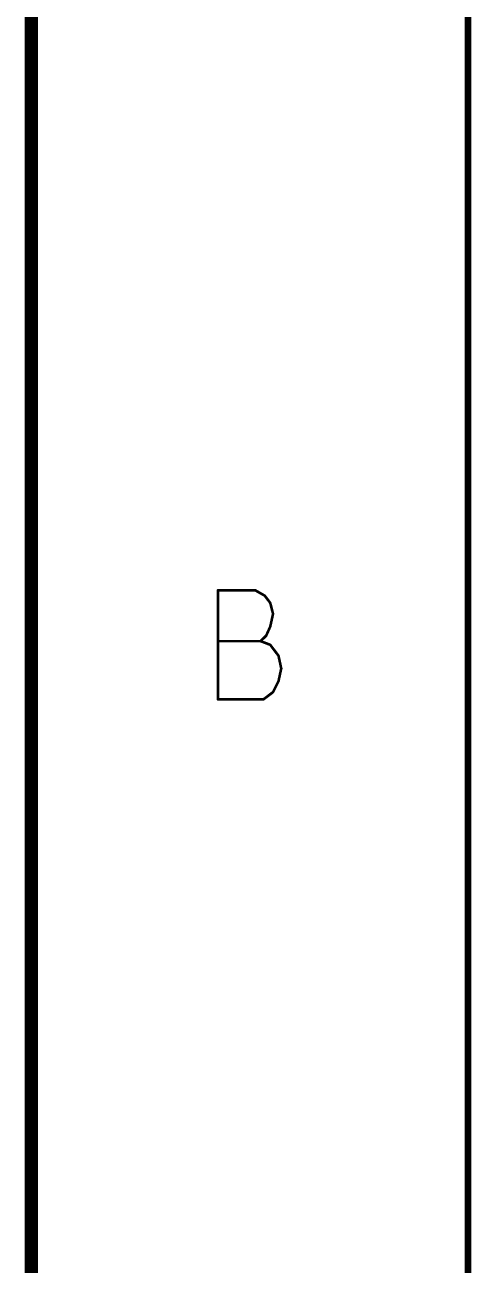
# Model space of a CAD drawing. Extents: x -18 to 16.1, y -6.6 to 15.5.
# Drawn here: x 15.035 to 16.058, y 0.407 to 3.247 of the extents above; entities that cross this region are included whole.
import ezdxf

# ---------------------------------------------------------------- set-up
doc = ezdxf.new("R2010")
doc.units = 0
doc.layers.get('0').update_dxf_attribs({"linetype": 'CONTINUOUS'})
doc.layers.add('FAB', color=13, linetype='CONTINUOUS')

# ---------------------------------------------------------------- blocks, each defined once
blk = doc.blocks.new('ROUND_1')
at = {"const_width": 0.003}
blk.add_lwpolyline([(-0.0015, 0, 1), (0.0015, 0, 1)], format="xyb", close=True, dxfattribs=at)

msp = doc.modelspace()

# ---------------------------------------------------------------- linework, layer by layer
at = {"layer": 'FAB'}
for points, const_width in [([(16.0501, 15.4527), (16.0501, -6.5473)], 0.015), ([(15.0501, -6.0473), (15.0501, 14.9527)], 0.03), ([(15.5627, 1.9527), (15.4776, 1.9527)], 0.006), ([(15.4776, 1.9527), (15.4776, 1.7027)], 0.006), ([(15.5847, 1.9402), (15.5627, 1.9527)], 0.006), ([(15.5973, 1.9236), (15.5847, 1.9402)], 0.006), ([(15.6037, 1.8986), (15.5973, 1.9236)], 0.006), ([(15.5973, 1.8694), (15.6037, 1.8986)], 0.006), ([(15.5753, 1.8361), (15.5879, 1.8486)], 0.006), ([(15.5879, 1.8486), (15.5973, 1.8694)], 0.006), ([(15.5753, 1.8361), (15.4776, 1.8361)], 0.006), ([(15.5973, 1.8277), (15.5753, 1.8361)], 0.006), ([(15.6162, 1.8027), (15.5973, 1.8277)], 0.006), ([(15.6225, 1.7736), (15.6162, 1.8027)], 0.006), ([(15.6162, 1.7444), (15.6225, 1.7736)], 0.006), ([(15.6037, 1.7194), (15.6162, 1.7444)], 0.006), ([(15.4776, 1.7027), (15.5816, 1.7027)], 0.006), ([(15.5816, 1.7027), (15.6037, 1.7194)], 0.006)]:
    msp.add_lwpolyline(points, dxfattribs=dict(at, const_width=const_width))

# ---------------------------------------------------------------- block references
for p in [(15.4776, 1.9527), (15.4776, 1.9527), (15.5627, 1.9527), (15.5627, 1.9527), (15.5847, 1.9402), (15.5847, 1.9402), (15.5973, 1.9236), (15.5973, 1.9236), (15.6037, 1.8986), (15.6037, 1.8986), (15.5879, 1.8486), (15.5879, 1.8486), (15.5973, 1.8694), (15.5973, 1.8694), (15.4776, 1.8361), (15.5753, 1.8361), (15.5753, 1.8361), (15.5753, 1.8361), (15.5973, 1.8277), (15.5973, 1.8277), (15.6162, 1.8027), (15.6162, 1.8027), (15.6225, 1.7736), (15.6225, 1.7736), (15.6162, 1.7444), (15.6162, 1.7444), (15.4776, 1.7027), (15.4776, 1.7027), (15.5816, 1.7027), (15.5816, 1.7027), (15.6037, 1.7194), (15.6037, 1.7194)]:
    msp.add_blockref('ROUND_1', p, dxfattribs=at)

doc.saveas('drawing.dxf')
